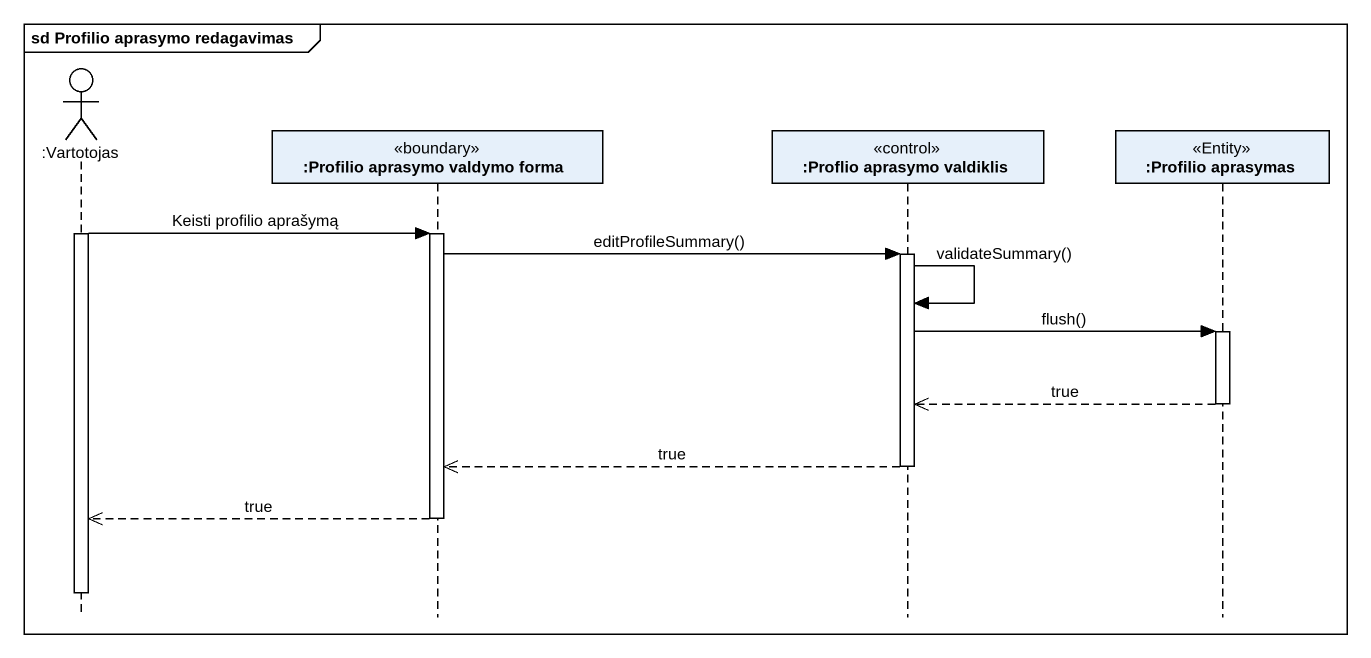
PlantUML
@startuml
mainframe sd Profilio aprasymo redagavimas
hide footbox
actor ":Vartotojas" as Vartotojas
participant ":Profilio aprasymo valdymo forma" as Profilio_aprasymo_valdymo <<boundary>>
participant ":Proflio aprasymo valdiklis" as Proflio_aprasymo_valdiklis <<control>>
participant ":Profilio aprasymas" as Profilio_aprasymas <<Entity>>

activate Vartotojas
Vartotojas -> Profilio_aprasymo_valdymo : Keisti profilio aprašymą
activate Profilio_aprasymo_valdymo
Profilio_aprasymo_valdymo -> Proflio_aprasymo_valdiklis : editProfileSummary()
activate Proflio_aprasymo_valdiklis
Proflio_aprasymo_valdiklis -> Proflio_aprasymo_valdiklis : validateSummary()
Proflio_aprasymo_valdiklis -> Profilio_aprasymas : flush()
activate Profilio_aprasymas
Profilio_aprasymas -->> Proflio_aprasymo_valdiklis : true
deactivate Profilio_aprasymas
Proflio_aprasymo_valdiklis -->> Profilio_aprasymo_valdymo : true
deactivate Proflio_aprasymo_valdiklis
Profilio_aprasymo_valdymo -->> Vartotojas : true
deactivate Profilio_aprasymo_valdymo
deactivate Vartotojas
@enduml
